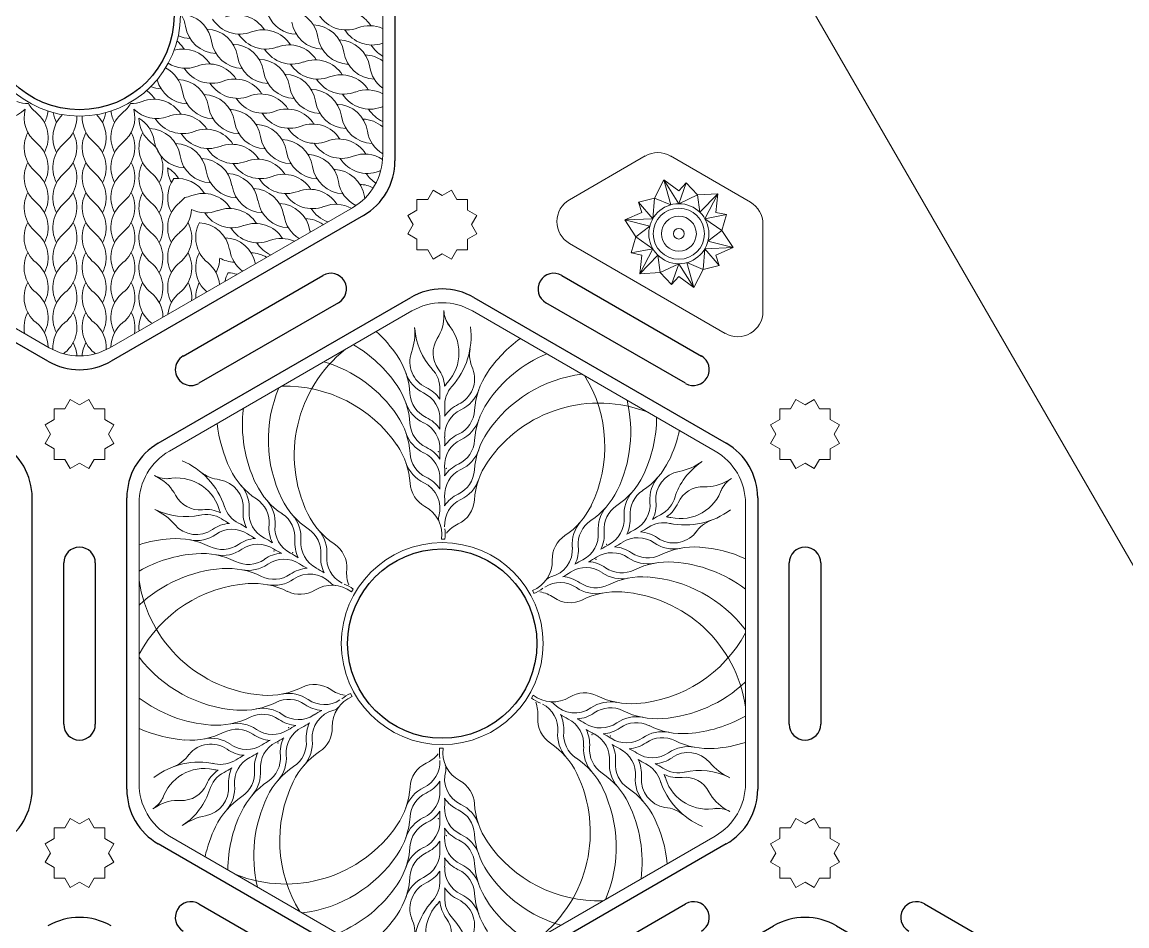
# Model space of a CAD drawing. Header units: millimetres. Extents: x -1250 to -350, y -300 to 300.
# Drawn here: x -890.6 to -759.2, y -8.9 to 98.6 of the extents above; entities that cross this region are included whole.
import ezdxf

# ---------------------------------------------------------------- set-up
doc = ezdxf.new("R2010")
doc.units = ezdxf.units.MM
doc.layers.get('0').update_dxf_attribs({"color": 1, "true_color": 0xff0000})
doc.layers.add('cut', color=1, linetype='Continuous', lineweight=20, true_color=0xff0000)
doc.layers.add('Vector Engrave', color=5, linetype='Continuous', lineweight=0, true_color=0x0000ff)

msp = doc.modelspace()

# ---------------------------------------------------------------- linework, layer by layer
for p, q in [((-846.25, 116.71), (-846.25, 82.07)), ((-887.5, 58.25), (-917.5, 75.57)), ((-850, 75.57), (-880, 58.25)), ((-871.43, 58.87), (-854.82, 68.46)), ((-826.43, 68.46), (-809.82, 58.87)), ((-874.38, 48.51), (-844.38, 65.83)), ((-836.88, 65.83), (-806.88, 48.51)), ((-852.95, 65.21), (-869.55, 55.63)), ((-811.7, 55.63), (-828.3, 65.21)), ((-889.38, 7.37), (-889.38, 42.02)), ((-878.12, 7.37), (-878.12, 42.02)), ((-803.13, 42.02), (-803.13, 7.37)), ((-885.62, 15.11), (-885.62, 34.28)), ((-881.88, 34.28), (-881.88, 15.11)), ((-799.38, 15.11), (-799.38, 34.28)), ((-795.62, 34.28), (-795.62, 15.11)), ((-844.38, -16.44), (-874.38, 0.88)), ((-806.88, 0.88), (-836.88, -16.44)), ((-869.55, -6.24), (-852.95, -15.82)), ((-828.3, -15.82), (-811.7, -6.24)), ((-783.3, -6.24), (-766.7, -15.82)), ((-831.25, -26.18), (-801.25, -8.86)), ((-793.75, -8.86), (-763.75, -26.18))]:
    msp.add_line(p, q)
for centre in [(-883.75, 99.39), (-840.63, 24.69)]:
    msp.add_circle(centre, 11.25)
for centre, radius, start, end in [((-853.75, 82.07), 7.5, 300, 0), ((-853.89, 66.83), 1.88, 300, 120), ((-827.36, 66.83), 1.88, 60, 240), ((-840.63, 59.34), 7.5, 60, 120), ((-883.75, 64.75), 7.5, 240, 300), ((-870.49, 57.25), 1.88, 120, 300), ((-810.76, 57.25), 1.88, 240, 60), ((-896.88, 42.02), 7.5, 0, 60), ((-870.63, 42.02), 7.5, 120, 180), ((-810.63, 42.02), 7.5, 0, 60), ((-883.75, 34.28), 1.88, 0, 180), ((-797.5, 34.28), 1.88, 0, 180), ((-883.75, 15.11), 1.88, 180, 0), ((-797.5, 15.11), 1.88, 180, 0), ((-896.88, 7.37), 7.5, 300, 0), ((-870.63, 7.37), 7.5, 180, 240), ((-810.63, 7.37), 7.5, 300, 0), ((-870.49, -7.86), 1.88, 60, 240), ((-810.76, -7.86), 1.88, 300, 120), ((-784.24, -7.86), 1.88, 60, 240), ((-883.75, -15.36), 7.5, 60, 120), ((-797.5, -15.36), 7.5, 60, 120)]:
    msp.add_arc(centre, radius, start, end)
at = {"layer": 'cut'}
for p, q in [((-825.57, 150.16), (-724.44, -25)), ((-825.5, 77.45), (-816.5, 82.65)), ((-813.5, 82.65), (-804, 77.16)), ((-842.36, 77.49), (-843.63, 77.49)), ((-843.63, 77.49), (-843.63, 76.22)), ((-841.72, 78.59), (-842.36, 77.49)), ((-840.63, 77.96), (-841.72, 78.59)), ((-839.53, 78.59), (-840.63, 77.96)), ((-838.89, 77.49), (-839.53, 78.59)), ((-837.63, 77.49), (-838.89, 77.49)), ((-837.63, 76.22), (-837.63, 77.49)), ((-843.63, 76.22), (-844.72, 75.59)), ((-836.53, 75.59), (-837.63, 76.22)), ((-844.72, 75.59), (-844.09, 74.49)), ((-837.16, 74.49), (-836.53, 75.59)), ((-844.09, 74.49), (-844.72, 73.39)), ((-836.53, 73.39), (-837.16, 74.49)), ((-802.5, 74.56), (-802.5, 64.17)), ((-844.72, 73.39), (-843.63, 72.76)), ((-843.63, 72.76), (-843.63, 71.49)), ((-837.63, 72.76), (-836.53, 73.39)), ((-837.63, 71.49), (-837.63, 72.76)), ((-825.5, 72.25), (-807, 61.57)), ((-843.63, 71.49), (-842.36, 71.49)), ((-842.36, 71.49), (-841.72, 70.39)), ((-841.72, 70.39), (-840.63, 71.03)), ((-840.63, 71.03), (-839.53, 70.39)), ((-839.53, 70.39), (-838.89, 71.49)), ((-838.89, 71.49), (-837.63, 71.49)), ((-885.48, 52.59), (-886.75, 52.59)), ((-886.75, 52.59), (-886.75, 51.32)), ((-884.85, 53.69), (-885.48, 52.59)), ((-883.75, 53.06), (-884.85, 53.69)), ((-882.65, 53.69), (-883.75, 53.06)), ((-882.02, 52.59), (-882.65, 53.69)), ((-880.75, 52.59), (-882.02, 52.59)), ((-880.75, 51.32), (-880.75, 52.59)), ((-799.23, 52.59), (-800.5, 52.59)), ((-800.5, 52.59), (-800.5, 51.32)), ((-798.6, 53.69), (-799.23, 52.59)), ((-797.5, 53.06), (-798.6, 53.69)), ((-796.4, 53.69), (-797.5, 53.06)), ((-795.77, 52.59), (-796.4, 53.69)), ((-794.5, 52.59), (-795.77, 52.59)), ((-794.5, 51.32), (-794.5, 52.59)), ((-886.75, 51.32), (-887.85, 50.69)), ((-879.65, 50.69), (-880.75, 51.32)), ((-800.5, 51.32), (-801.6, 50.69)), ((-793.4, 50.69), (-794.5, 51.32)), ((-887.85, 50.69), (-887.21, 49.59)), ((-880.29, 49.59), (-879.65, 50.69)), ((-801.6, 50.69), (-800.96, 49.59)), ((-794.04, 49.59), (-793.4, 50.69)), ((-887.21, 49.59), (-887.85, 48.49)), ((-879.65, 48.49), (-880.29, 49.59)), ((-800.96, 49.59), (-801.6, 48.49)), ((-793.4, 48.49), (-794.04, 49.59)), ((-887.85, 48.49), (-886.75, 47.86)), ((-886.75, 47.86), (-886.75, 46.59)), ((-880.75, 47.86), (-879.65, 48.49)), ((-880.75, 46.59), (-880.75, 47.86)), ((-801.6, 48.49), (-800.5, 47.86)), ((-800.5, 47.86), (-800.5, 46.59)), ((-794.5, 47.86), (-793.4, 48.49)), ((-794.5, 46.59), (-794.5, 47.86)), ((-886.75, 46.59), (-885.48, 46.59)), ((-885.48, 46.59), (-884.85, 45.49)), ((-884.85, 45.49), (-883.75, 46.13)), ((-883.75, 46.13), (-882.65, 45.49)), ((-882.65, 45.49), (-882.02, 46.59)), ((-882.02, 46.59), (-880.75, 46.59)), ((-800.5, 46.59), (-799.23, 46.59)), ((-799.23, 46.59), (-798.6, 45.49)), ((-798.6, 45.49), (-797.5, 46.13)), ((-797.5, 46.13), (-796.4, 45.49)), ((-796.4, 45.49), (-795.77, 46.59)), ((-795.77, 46.59), (-794.5, 46.59)), ((-885.48, 2.8), (-886.75, 2.8)), ((-886.75, 2.8), (-886.75, 1.53)), ((-884.85, 3.89), (-885.48, 2.8)), ((-883.75, 3.26), (-884.85, 3.89)), ((-882.65, 3.89), (-883.75, 3.26)), ((-882.02, 2.8), (-882.65, 3.89)), ((-880.75, 2.8), (-882.02, 2.8)), ((-880.75, 1.53), (-880.75, 2.8)), ((-799.23, 2.8), (-800.5, 2.8)), ((-800.5, 2.8), (-800.5, 1.53)), ((-798.6, 3.89), (-799.23, 2.8)), ((-797.5, 3.26), (-798.6, 3.89)), ((-796.4, 3.89), (-797.5, 3.26)), ((-795.77, 2.8), (-796.4, 3.89)), ((-794.5, 2.8), (-795.77, 2.8)), ((-794.5, 1.53), (-794.5, 2.8)), ((-886.75, 1.53), (-887.85, 0.89)), ((-879.65, 0.89), (-880.75, 1.53)), ((-800.5, 1.53), (-801.6, 0.89)), ((-793.4, 0.89), (-794.5, 1.53)), ((-887.85, 0.89), (-887.21, -0.2)), ((-880.29, -0.2), (-879.65, 0.89)), ((-801.6, 0.89), (-800.96, -0.2)), ((-794.04, -0.2), (-793.4, 0.89)), ((-887.21, -0.2), (-887.85, -1.3)), ((-887.85, -1.3), (-886.75, -1.94)), ((-880.75, -1.94), (-879.65, -1.3)), ((-879.65, -1.3), (-880.29, -0.2)), ((-800.96, -0.2), (-801.6, -1.3)), ((-801.6, -1.3), (-800.5, -1.94)), ((-794.5, -1.94), (-793.4, -1.3)), ((-793.4, -1.3), (-794.04, -0.2)), ((-886.75, -1.94), (-886.75, -3.2)), ((-880.75, -3.2), (-880.75, -1.94)), ((-800.5, -1.94), (-800.5, -3.2)), ((-794.5, -3.2), (-794.5, -1.94)), ((-886.75, -3.2), (-885.48, -3.2)), ((-885.48, -3.2), (-884.85, -4.3)), ((-884.85, -4.3), (-883.75, -3.67)), ((-883.75, -3.67), (-882.65, -4.3)), ((-882.65, -4.3), (-882.02, -3.2)), ((-882.02, -3.2), (-880.75, -3.2)), ((-800.5, -3.2), (-799.23, -3.2)), ((-799.23, -3.2), (-798.6, -4.3)), ((-798.6, -4.3), (-797.5, -3.67)), ((-797.5, -3.67), (-796.4, -4.3)), ((-796.4, -4.3), (-795.77, -3.2)), ((-795.77, -3.2), (-794.5, -3.2))]:
    msp.add_line(p, q, dxfattribs=at)
for centre, start, end in [((-815, 80.05), 60, 120), ((-824, 74.85), 120, 240), ((-805.5, 74.56), 0, 60), ((-805.5, 64.17), 240, 0)]:
    msp.add_arc(centre, 3, start, end, dxfattribs=at)
at = {"layer": 'Vector Engrave'}
for p, q in [((-847.71, 82.74), (-847.71, 116.04)), ((-814.3, 79.81), (-815.38, 77.65)), ((-812.5, 78.49), (-814.3, 79.81)), ((-814.3, 79.81), (-813.47, 76.84)), ((-814.3, 79.81), (-812.5, 76.98)), ((-811.65, 79.45), (-812.5, 78.49)), ((-812.5, 76.98), (-811.65, 79.45)), ((-810.27, 78.02), (-811.65, 79.45)), ((-815.38, 77.65), (-817.3, 77.17)), ((-815.38, 77.65), (-815.59, 75.19)), ((-813.47, 76.84), (-815.38, 77.65)), ((-810.27, 78.02), (-812.5, 76.98)), ((-807.86, 78.17), (-810.27, 78.02)), ((-810.01, 75.96), (-810.27, 78.02)), ((-807.86, 78.17), (-810.01, 75.96)), ((-807.86, 78.17), (-809.41, 75.19)), ((-808.1, 75.95), (-807.86, 78.17)), ((-916.19, 76.5), (-887.35, 59.86)), ((-880.15, 59.86), (-851.31, 76.5)), ((-817.3, 77.17), (-816.9, 75.95)), ((-815.59, 75.19), (-817.3, 77.17)), ((-816.9, 75.95), (-818.94, 75.05)), ((-818.94, 75.05), (-815.59, 75.19)), ((-818.94, 75.05), (-817.61, 73.03)), ((-818.94, 75.05), (-815.96, 74.29)), ((-809.41, 75.19), (-806.85, 75.69)), ((-807.39, 73.79), (-809.41, 75.19)), ((-806.85, 75.69), (-808.1, 75.95)), ((-807.39, 73.79), (-806.85, 75.69)), ((-815.96, 74.29), (-817.61, 73.03)), ((-809.04, 72.53), (-807.39, 73.79)), ((-806.06, 71.77), (-807.39, 73.79)), ((-817.61, 73.03), (-818.16, 71.13)), ((-817.61, 73.03), (-815.59, 71.63)), ((-806.06, 71.77), (-809.04, 72.53)), ((-815.59, 71.63), (-818.16, 71.13)), ((-818.16, 71.13), (-816.9, 70.87)), ((-817.14, 68.65), (-815.59, 71.63)), ((-809.62, 69.17), (-809.41, 71.63)), ((-806.06, 71.77), (-809.41, 71.63)), ((-809.41, 71.63), (-807.7, 69.65)), ((-808.1, 70.87), (-806.06, 71.77)), ((-816.9, 70.87), (-817.14, 68.65)), ((-817.14, 68.65), (-814.99, 70.86)), ((-814.99, 70.86), (-814.73, 68.8)), ((-814.73, 68.8), (-812.5, 69.84)), ((-812.5, 69.84), (-813.36, 67.37)), ((-810.7, 67.01), (-812.5, 69.84)), ((-810.7, 67.01), (-811.54, 69.97)), ((-811.54, 69.97), (-809.62, 69.17)), ((-809.62, 69.17), (-807.7, 69.65)), ((-807.7, 69.65), (-808.1, 70.87)), ((-817.14, 68.65), (-814.73, 68.8)), ((-814.73, 68.8), (-813.36, 67.37)), ((-813.36, 67.37), (-812.5, 68.33)), ((-812.5, 68.33), (-810.7, 67.01)), ((-810.7, 67.01), (-809.62, 69.17)), ((-844.23, 64.23), (-873.06, 47.58)), ((-840.42, 63.76), (-840.43, 64.3)), ((-808.19, 47.58), (-837.02, 64.23)), ((-874.35, 44.4), (-874.82, 44.67)), ((-806.69, 44.05), (-806.23, 44.32)), ((-876.66, 41.34), (-876.66, 8.05)), ((-804.59, 8.05), (-804.59, 41.34)), ((-840.72, 37.12), (-840.31, 37.11)), ((-851.43, 30.83), (-851.22, 31.17)), ((-829.91, 30.99), (-829.72, 30.63)), ((-851.34, 18.4), (-851.53, 18.76)), ((-829.82, 18.56), (-830.03, 18.22)), ((-840.53, 12.27), (-840.94, 12.28)), ((-874.56, 5.34), (-875.02, 5.06)), ((-806.9, 4.98), (-806.43, 4.72)), ((-873.06, 1.81), (-844.23, -14.84)), ((-837.02, -14.84), (-808.19, 1.81))]:
    msp.add_line(p, q, dxfattribs=at)
for centre, radius in [((-883.75, 99.39), 12), ((-812.5, 73.41), 3.57), ((-812.5, 73.41), 3.04), ((-812.5, 73.41), 2.08), ((-812.5, 73.41), 0.637), ((-840.63, 24.69), 12)]:
    msp.add_circle(centre, radius, dxfattribs=at)
for centre, radius, start, end in [((-874.93, 97.49), 3.82, 8.7546, 29.8627), ((-871.84, 95.7), 3.82, 8.7546, 74.6547), ((-864.69, 100.95), 3.82, 212.1782, 291.2454), ((-865.01, 95.61), 3.82, 32.1782, 111.2454), ((-857.82, 100.93), 3.82, 203.7523, 267.8218), ((-854.73, 99.15), 3.82, 188.7546, 267.8218), ((-859.2, 96.2), 3.82, 8.7546, 56.5611), ((-852.05, 101.45), 3.82, 212.1782, 291.2454), ((-852.36, 96.11), 3.82, 32.1782, 59.194), ((-867.37, 98.65), 3.82, 188.7546, 267.8218), ((-868.75, 93.92), 3.82, 8.7546, 87.8218), ((-861.92, 93.83), 3.82, 32.1782, 111.2454), ((-856.11, 94.42), 3.82, 8.7546, 87.8218), ((-848.96, 99.66), 3.82, 212.1782, 289.0337), ((-849.28, 94.32), 3.82, 65.8306, 111.2454), ((-874.56, 93.34), 3.82, 32.1782, 50.9881), ((-870.46, 100.43), 3.82, 246.2106, 267.8218), ((-864.28, 96.87), 3.82, 188.7546, 267.8218), ((-865.66, 92.14), 3.82, 8.7546, 87.8218), ((-861.6, 99.17), 3.82, 212.1782, 291.2454), ((-851.64, 97.36), 3.82, 188.7546, 267.8218), ((-853.02, 92.63), 3.82, 8.7546, 87.8218), ((-871.47, 91.55), 3.82, 32.1782, 105.5015), ((-858.51, 97.39), 3.82, 212.1782, 291.2454), ((-858.83, 92.04), 3.82, 32.1782, 111.2454), ((-848.55, 95.58), 3.82, 188.7546, 267.8218), ((-849.93, 90.85), 3.82, 54.5696, 87.8218), ((-845.87, 97.88), 3.82, 212.1782, 241.1896), ((-871.15, 96.89), 3.82, 237.5616, 291.2454), ((-868.38, 89.77), 3.82, 32.1782, 111.2454), ((-861.19, 95.08), 3.82, 188.7546, 267.8218), ((-862.57, 90.35), 3.82, 8.7546, 87.8218), ((-855.42, 95.6), 3.82, 212.1782, 291.2454), ((-855.74, 90.26), 3.82, 32.1782, 111.2454), ((-875.29, 89.73), 3.82, 8.7546, 62.4384), ((-868.06, 95.11), 3.82, 212.1782, 291.2454), ((-858.1, 93.3), 3.82, 188.7546, 267.8218), ((-859.48, 88.57), 3.82, 8.7546, 87.8218), ((-852.65, 88.48), 3.82, 32.1782, 111.2454), ((-845.46, 93.8), 3.82, 188.7546, 233.9293), ((-873.91, 94.46), 3.82, 249.0119, 267.8218), ((-870.82, 92.67), 3.82, 194.4985, 267.8218), ((-872.2, 87.94), 3.82, 8.7546, 87.8218), ((-864.97, 93.32), 3.82, 212.1782, 291.2454), ((-865.29, 87.98), 3.82, 32.1782, 111.2454), ((-855.01, 91.52), 3.82, 188.7546, 267.8218), ((-852.33, 93.82), 3.82, 212.1782, 291.2454), ((-874.92, 85.58), 3.82, 32.1782, 111.2454), ((-878.01, 87.36), 3.82, 32.1782, 53.7894), ((-867.73, 90.89), 3.82, 188.7546, 267.8218), ((-869.11, 86.16), 3.82, 8.7546, 87.8218), ((-861.88, 91.54), 3.82, 212.1782, 291.2454), ((-862.2, 86.2), 3.82, 32.1782, 111.2454), ((-856.39, 86.79), 3.82, 8.7546, 87.8218), ((-849.24, 92.03), 3.82, 212.1782, 291.2454), ((-849.56, 86.69), 3.82, 61.0363, 111.2454), ((-892.9, 90.92), 3.82, 248.7546, 314.6547), ((-889.81, 92.7), 3.82, 248.7546, 269.8627), ((-886.51, 87.23), 3.82, 165.3453, 231.2454), ((-886.51, 90.8), 3.82, 210.1373, 231.2454), ((-880.99, 90.8), 3.82, 308.7546, 329.8627), ((-880.99, 87.23), 3.82, 308.7546, 14.6547), ((-877.69, 92.7), 3.82, 270.1373, 291.2454), ((-874.6, 90.92), 3.82, 225.3453, 291.2454), ((-864.64, 89.11), 3.82, 188.7546, 267.8218), ((-866.02, 84.38), 3.82, 8.7546, 87.8218), ((-859.11, 84.41), 3.82, 32.1782, 111.2454), ((-851.92, 89.73), 3.82, 188.7546, 267.8218), ((-853.3, 85), 3.82, 8.7546, 87.8218), ((-846.15, 90.25), 3.82, 212.1782, 245.9776), ((-846.47, 84.91), 3.82, 108.8918, 111.2454), ((-891.3, 84.84), 3.82, 332.1782, 51.2454), ((-891.3, 88.4), 3.82, 332.1782, 353.7894), ((-883.1, 84.84), 3.82, 134.4985, 207.8218), ((-883.1, 88.4), 3.82, 189.0119, 207.8218), ((-887.89, 87.23), 3.82, 308.7546, 2.4384), ((-879.61, 87.23), 3.82, 177.5616, 231.2454), ((-884.4, 84.84), 3.82, 332.1782, 45.5015), ((-884.4, 88.4), 3.82, 332.1782, 350.9881), ((-876.2, 84.84), 3.82, 128.7546, 207.8218), ((-876.2, 88.4), 3.82, 186.2106, 207.8218), ((-872.86, 87.23), 3.82, 181.1807, 231.2454), ((-878.66, 83.88), 3.82, 8.7546, 58.8193), ((-871.51, 89.13), 3.82, 212.1782, 291.2454), ((-871.83, 83.79), 3.82, 32.1782, 111.2454), ((-861.55, 87.32), 3.82, 188.7546, 267.8218), ((-858.8, 89.76), 3.82, 212.1782, 291.2454), ((-848.83, 87.95), 3.82, 188.7546, 267.8218), ((-850.21, 83.22), 3.82, 49.1281, 87.8218), ((-886.51, 83.66), 3.82, 152.1782, 231.2454), ((-887.89, 83.66), 3.82, 308.7546, 27.8218), ((-879.61, 83.66), 3.82, 152.1782, 231.2454), ((-880.99, 83.66), 3.82, 308.7546, 27.8218), ((-872.86, 83.66), 3.82, 152.1782, 231.2454), ((-875.57, 82.1), 3.82, 8.7546, 87.8218), ((-868.74, 82.01), 3.82, 32.1782, 111.2454), ((-862.93, 82.6), 3.82, 8.7546, 87.8218), ((-855.71, 87.97), 3.82, 212.1782, 291.2454), ((-856.03, 82.63), 3.82, 32.1782, 111.2454), ((-845.74, 86.17), 3.82, 188.7546, 239.0608), ((-891.3, 81.27), 3.82, 332.1782, 51.2454), ((-883.1, 81.27), 3.82, 128.7546, 207.8218), ((-884.4, 81.27), 3.82, 332.1782, 51.2454), ((-876.2, 81.27), 3.82, 128.7546, 207.8218), ((-877.65, 81.27), 3.82, 332.1782, 51.2454), ((-871.11, 85.05), 3.82, 188.7546, 267.8218), ((-872.48, 80.32), 3.82, 8.7546, 87.8218), ((-868.42, 87.35), 3.82, 212.1782, 291.2454), ((-858.46, 85.54), 3.82, 188.7546, 267.8218), ((-859.84, 80.81), 3.82, 8.7546, 87.8218), ((-852.62, 86.19), 3.82, 212.1782, 291.2454), ((-852.94, 80.85), 3.82, 32.1782, 111.2454), ((-865.33, 85.57), 3.82, 212.1782, 291.2454), ((-865.65, 80.22), 3.82, 32.1782, 111.2454), ((-855.37, 83.76), 3.82, 188.7546, 267.8218), ((-856.75, 79.03), 3.82, 8.7546, 87.8218), ((-854.92, 82.74), 7.21, 300, 0), ((-849.85, 79.06), 3.82, 56.3215, 111.2454), ((-886.51, 80.1), 3.82, 152.1782, 231.2454), ((-887.89, 80.1), 3.82, 308.7546, 27.8218), ((-879.61, 80.1), 3.82, 152.1782, 231.2454), ((-880.99, 80.1), 3.82, 308.7546, 27.8218), ((-872.86, 80.1), 3.82, 152.1782, 231.2454), ((-868.02, 83.26), 3.82, 188.7546, 267.8218), ((-869.4, 78.53), 3.82, 8.7546, 87.8218), ((-862.25, 83.78), 3.82, 212.1782, 291.2454), ((-862.56, 78.44), 3.82, 32.1782, 111.2454), ((-849.53, 84.4), 3.82, 212.1782, 291.2454), ((-891.3, 77.7), 3.82, 332.1782, 51.2454), ((-883.1, 77.7), 3.82, 128.7546, 207.8218), ((-884.4, 77.7), 3.82, 332.1782, 51.2454), ((-876.2, 77.7), 3.82, 128.7546, 207.8218), ((-877.65, 77.7), 3.82, 332.1782, 51.2454), ((-869.45, 81.27), 3.82, 180.3669, 207.8218), ((-875.21, 77.95), 3.82, 32.1782, 59.6331), ((-864.93, 81.48), 3.82, 188.7546, 267.8218), ((-866.31, 76.75), 3.82, 8.7546, 87.8218), ((-859.48, 76.65), 3.82, 32.1782, 111.2454), ((-852.28, 81.98), 3.82, 188.7546, 267.8218), ((-853.66, 77.25), 3.82, 8.7546, 87.8218), ((-846.44, 82.62), 3.82, 212.1782, 236.9564), ((-846.76, 77.28), 3.82, 108.1121, 111.2454), ((-869.45, 77.7), 3.82, 143.7523, 207.8218), ((-872.12, 76.16), 3.82, 32.1782, 96.2477), ((-861.84, 79.7), 3.82, 188.7546, 267.8218), ((-859.16, 82), 3.82, 212.1782, 291.2454), ((-849.19, 80.19), 3.82, 188.7546, 243.6785), ((-850.57, 75.46), 3.82, 63.0436, 87.8218), ((-886.51, 76.53), 3.82, 152.1782, 231.2454), ((-887.89, 76.53), 3.82, 308.7546, 27.8218), ((-879.61, 76.53), 3.82, 152.1782, 231.2454), ((-880.99, 76.53), 3.82, 308.7546, 27.8218), ((-872.86, 76.53), 3.82, 152.1782, 231.2454), ((-874.24, 80.1), 3.82, 308.7546, 321.5953), ((-871.8, 81.5), 3.82, 278.4047, 291.2454), ((-869.03, 74.38), 3.82, 32.1782, 111.2454), ((-863.22, 74.97), 3.82, 8.7546, 87.8218), ((-856.07, 80.21), 3.82, 212.1782, 291.2454), ((-856.39, 74.87), 3.82, 32.1782, 111.2454), ((-846.11, 78.41), 3.82, 188.7546, 191.8879), ((-891.3, 74.13), 3.82, 332.1782, 51.2454), ((-883.1, 74.13), 3.82, 128.7546, 207.8218), ((-884.4, 74.13), 3.82, 332.1782, 51.2454), ((-876.2, 74.13), 3.82, 128.7546, 207.8218), ((-877.65, 74.13), 3.82, 332.1782, 51.2454), ((-869.45, 74.13), 3.82, 128.7546, 207.8218), ((-874.24, 76.53), 3.82, 308.7546, 356.5611), ((-868.71, 79.72), 3.82, 243.4389, 291.2454), ((-865.94, 72.59), 3.82, 32.1782, 111.2454), ((-858.75, 77.91), 3.82, 188.7546, 267.8218), ((-860.13, 73.18), 3.82, 8.7546, 87.8218), ((-852.98, 78.43), 3.82, 212.1782, 250.8719), ((-853.3, 73.09), 3.82, 60.9392, 111.2454), ((-865.62, 77.94), 3.82, 212.1782, 291.2454), ((-855.66, 76.13), 3.82, 188.7546, 238.9637), ((-857.04, 71.4), 3.82, 54.0224, 87.8218), ((-886.52, 72.96), 3.82, 152.1782, 231.2454), ((-887.88, 72.96), 3.82, 308.7546, 27.8218), ((-879.62, 72.96), 3.82, 152.1782, 231.2454), ((-880.98, 72.96), 3.82, 308.7546, 27.8218), ((-872.87, 72.96), 3.82, 152.1782, 231.2454), ((-874.23, 72.96), 3.82, 308.7546, 27.8218), ((-866.12, 72.96), 3.82, 152.1782, 231.2454), ((-869.68, 70.9), 3.82, 8.7546, 87.8218), ((-862.53, 76.15), 3.82, 212.1782, 291.2454), ((-862.85, 70.81), 3.82, 32.1782, 111.2454), ((-852.57, 74.35), 3.82, 188.7546, 191.1082), ((-891.3, 70.57), 3.82, 332.1782, 51.2454), ((-883.1, 70.57), 3.82, 128.7546, 207.8218), ((-884.4, 70.57), 3.82, 332.1782, 51.2454), ((-876.2, 70.57), 3.82, 128.7546, 207.8218), ((-877.65, 70.57), 3.82, 332.1782, 51.2454), ((-869.45, 70.57), 3.82, 128.7546, 207.8218), ((-866.59, 69.12), 3.82, 10.9663, 87.8218), ((-859.44, 74.37), 3.82, 212.1782, 245.4304), ((-859.76, 69.03), 3.82, 66.0707, 111.2454), ((-886.52, 69.39), 3.82, 152.1782, 231.2454), ((-887.88, 69.39), 3.82, 308.7546, 27.8218), ((-879.62, 69.39), 3.82, 152.1782, 231.2454), ((-880.98, 69.39), 3.82, 308.7546, 27.8218), ((-872.87, 69.39), 3.82, 152.1782, 231.2454), ((-874.23, 69.39), 3.82, 308.7546, 27.8218), ((-866.12, 69.39), 3.82, 152.1782, 229.0337), ((-862.12, 72.07), 3.82, 188.7546, 234.1694), ((-863.5, 67.34), 3.82, 58.8104, 87.8218), ((-891.3, 67), 3.82, 332.1782, 51.2454), ((-883.1, 67), 3.82, 128.7546, 207.8218), ((-884.4, 67), 3.82, 332.1782, 51.2454), ((-876.2, 67), 3.82, 128.7546, 207.8218), ((-877.65, 67), 3.82, 332.1782, 51.2454), ((-869.45, 67), 3.82, 128.7546, 207.8218), ((-870.9, 67), 3.82, 5.8306, 51.2454), ((-870.9, 70.57), 3.82, 332.1782, 359.194), ((-865.21, 73.85), 3.82, 240.806, 267.8218), ((-862.7, 67), 3.82, 152.1852, 168.4373), ((-862.7, 70.57), 3.82, 207.5472, 207.8218), ((-869.31, 66.75), 3.82, 32.1782, 32.4528), ((-866.23, 64.96), 3.82, 71.5627, 87.8148), ((-886.52, 65.83), 3.82, 152.1782, 231.2454), ((-887.88, 65.83), 3.82, 308.7546, 27.8218), ((-879.62, 65.83), 3.82, 152.1782, 231.2454), ((-880.98, 65.83), 3.82, 308.7546, 27.8218), ((-872.87, 65.83), 3.82, 152.1782, 231.2454), ((-874.23, 65.83), 3.82, 354.5696, 27.8218), ((-866.12, 65.83), 3.82, 152.1782, 181.1896), ((-891.3, 63.43), 3.82, 332.1782, 51.2454), ((-883.1, 63.43), 3.82, 128.7546, 207.8218), ((-884.4, 63.43), 3.82, 332.1782, 51.2454), ((-876.2, 63.43), 3.82, 128.7546, 207.8218), ((-877.65, 63.43), 3.82, 1.0363, 51.2454), ((-869.45, 63.43), 3.82, 128.7546, 173.9293), ((-840.63, 57.99), 7.21, 60, 120), ((-886.52, 62.26), 3.82, 152.1782, 190.8719), ((-887.88, 62.26), 3.82, 308.7546, 27.8218), ((-879.62, 62.26), 3.82, 152.1782, 231.2454), ((-880.98, 62.26), 3.82, 349.1281, 27.8218), ((-872.87, 62.26), 3.82, 152.1782, 185.9776), ((-845.42, 63.67), 5, 327.2095, 0.9548), ((-837.43, 64.35), 3, 180.9548, 218.4342), ((-891.3, 59.87), 3.82, 0.9392, 51.2454), ((-883.1, 59.87), 3.82, 128.7546, 183.6785), ((-884.4, 59.87), 3.82, 356.3215, 51.2454), ((-876.2, 59.87), 3.82, 128.7546, 179.0608), ((-877.65, 59.87), 3.82, 48.8918, 51.2454), ((-859.24, 49.95), 16, 34.1168, 47.6794), ((-850.88, 61.65), 7, 340.4644, 5.173), ((-835.92, 62.7), 8, 184.0313, 222.655), ((-843.87, 59.23), 5.23, 317.8952, 42.1729), ((-846.2, 61.24), 9, 318.2345, 7.0237), ((-887.88, 58.69), 3.82, 3.0436, 27.8218), ((-879.62, 58.69), 3.82, 152.1782, 176.9564), ((-838.53, 59.24), 3.19, 146.9891, 216.4403), ((-822.01, 47.95), 16, 125.673, 145.8832), ((-883.75, 66.1), 7.21, 240, 300), ((-883.1, 56.3), 3.82, 128.7546, 131.8879), ((-884.4, 56.3), 3.82, 48.1121, 51.2454), ((-842.22, 47.11), 16, 128.2789, 205.8832), ((-859.24, 46.39), 16, 34.1168, 59.7512), ((-841.1, 58.18), 3.37, 160.4644, 244.7782), ((-833.38, 59.08), 4, 170.4716, 205.4863), ((-822.01, 44.39), 16, 112.808, 145.8832), ((-859.24, 42.84), 16, 34.1168, 73.5336), ((-853.45, 53.88), 9, 3.4644, 34.1168), ((-841.1, 58.18), 4.08, 199.214, 244.7782), ((-844.28, 55), 3.37, 356.8622, 44.9341), ((-844.28, 55), 3.95, 4.3063, 36.4403), ((-840.15, 56.18), 3.37, 295.2218, 20.5356), ((-827.8, 51.88), 9, 145.8832, 176.5356), ((-822.01, 40.84), 16, 97.1522, 145.8832), ((-837.3, 48.11), 16, 334.1168, 31.8027), ((-859.24, 39.28), 16, 34.1168, 91.8027), ((-853.45, 50.32), 9, 3.4644, 34.1168), ((-836.97, 53), 4.08, 137.8952, 145.6964), ((-836.97, 53), 3.37, 137.8952, 183.1378), ((-843.87, 59.23), 5.93, 317.8952, 320.7231), ((-845.3, 48.89), 16, 157.1522, 205.8832), ((-841.1, 54.62), 3.37, 183.4644, 244.7782), ((-844.28, 51.44), 3.37, 356.8622, 64.7782), ((-844.28, 51.44), 4.08, 34.3036, 64.7782), ((-831.43, 54.29), 9.5, 176.8622, 183.3428), ((-840.15, 56.18), 4.08, 295.2218, 340.786), ((-848.38, 50.67), 16, 172.808, 205.8832), ((-841.1, 54.62), 4.08, 199.214, 244.7782), ((-836.97, 49.44), 4.08, 115.2218, 145.6964), ((-849.82, 52.29), 9.5, 356.6572, 3.1378), ((-827.8, 48.32), 9, 145.8832, 176.5356), ((-822.01, 37.28), 16, 68.2789, 145.8832), ((-834.22, 49.89), 16, 334.1168, 13.5336), ((-853.44, 46.76), 9, 3.4644, 34.1168), ((-844.27, 47.88), 4.08, 34.3036, 64.7782), ((-831.42, 50.74), 9.5, 176.8622, 183.3428), ((-836.97, 49.44), 3.37, 115.2218, 183.1378), ((-840.15, 52.62), 3.37, 295.2218, 356.5356), ((-840.15, 52.62), 4.08, 295.2218, 340.786), ((-831.14, 51.67), 16, 334.1168, 359.7512), ((-851.45, 52.45), 16, 185.673, 205.8832), ((-841.1, 51.07), 3.37, 183.4644, 244.7782), ((-844.27, 47.88), 3.37, 356.8622, 64.7782), ((-828.06, 53.45), 16, 334.1168, 347.6794), ((-841.1, 51.07), 4.08, 199.214, 244.7782), ((-836.98, 45.88), 3.37, 115.2218, 183.1378), ((-836.98, 45.88), 4.08, 115.2218, 145.6964), ((-849.83, 48.74), 9.5, 356.6572, 3.1378), ((-840.15, 49.07), 3.37, 295.2218, 356.5356), ((-827.81, 44.76), 9, 145.8832, 176.5356), ((-869.46, 41.34), 7.21, 120, 180), ((-853.44, 43.21), 9, 3.4644, 34.1168), ((-841.09, 47.51), 3.37, 183.4644, 244.7782), ((-844.27, 44.33), 3.37, 356.8622, 64.7782), ((-844.27, 44.33), 4.08, 34.3036, 64.7782), ((-831.42, 47.18), 9.5, 176.8622, 183.3428), ((-840.15, 49.07), 4.08, 295.2218, 340.786), ((-811.79, 41.34), 7.21, 0, 60), ((-875.06, 38.14), 9, 18.2345, 67.0237), ((-841.09, 47.51), 4.08, 199.214, 244.7782), ((-836.98, 42.33), 4.08, 115.2218, 145.6964), ((-827.81, 41.21), 9, 145.8832, 176.5356), ((-821.77, 50.39), 9, 303.4644, 334.1168), ((-805.36, 39.62), 8, 124.0313, 162.655), ((-813.75, 52.05), 7, 280.4644, 305.173), ((-873.37, 47.29), 3, 240.9548, 278.4342), ((-866.78, 48.17), 4, 230.4716, 265.4863), ((-857.75, 49.39), 9, 205.8832, 236.5356), ((-849.83, 45.18), 9.5, 356.6572, 3.1378), ((-836.98, 42.33), 3.37, 115.2218, 183.1378), ((-840.16, 45.51), 3.37, 295.2218, 356.5356), ((-824.84, 48.61), 9, 303.4644, 334.1168), ((-811.87, 41.85), 3.37, 100.4644, 184.7782), ((-876.78, 40.03), 5, 27.2095, 60.9548), ((-872.16, 39.15), 5.23, 17.8952, 102.1729), ((-867.65, 40.85), 3.37, 355.2218, 80.5356), ((-867.65, 40.85), 4.08, 355.2218, 40.786), ((-854.67, 47.61), 9, 205.8832, 236.5356), ((-841.09, 43.96), 3.37, 183.4644, 241.7778), ((-844.27, 40.77), 3.37, 343.5415, 64.7782), ((-844.27, 40.77), 4.08, 34.3036, 64.7782), ((-831.42, 43.62), 9.5, 176.8622, 183.3428), ((-840.16, 45.51), 4.08, 295.2218, 340.786), ((-811.87, 41.85), 4.08, 139.214, 184.7782), ((-809.66, 40.15), 3.19, 86.9891, 156.4403), ((-809.27, 48.33), 5, 267.2095, 300.9548), ((-804.69, 41.75), 3, 120.9548, 158.4342), ((-869.49, 43.78), 3.19, 206.9891, 276.4403), ((-836.98, 38.77), 4.08, 115.2218, 145.6964), ((-849.83, 41.62), 9.5, 356.6572, 3.1378), ((-827.92, 46.83), 9, 303.4644, 334.1168), ((-814.94, 40.07), 4.08, 139.214, 184.7782), ((-814.94, 40.07), 3.37, 123.4644, 184.7782), ((-816.21, 43.01), 3.37, 296.8622, 344.9341), ((-812.34, 44.78), 5.23, 257.8952, 342.1729), ((-863.31, 42.01), 4.08, 197.8952, 205.6964), ((-872.16, 39.15), 5.93, 17.8952, 20.7231), ((-863.31, 42.01), 3.37, 197.8952, 243.1378), ((-864.57, 39.07), 3.37, 355.2218, 56.5356), ((-864.57, 39.07), 4.08, 355.2218, 40.786), ((-851.6, 45.83), 9, 205.8832, 236.5356), ((-844.48, 37.64), 3.8, 352.1403, 61.7778), ((-836.98, 38.77), 3.37, 115.2218, 183.1378), ((-840.16, 41.96), 3.37, 295.2218, 356.5356), ((-831, 45.05), 9, 303.4644, 334.1168), ((-818.02, 38.29), 4.08, 139.214, 184.7782), ((-818.02, 38.29), 3.37, 123.4644, 184.7782), ((-819.29, 41.23), 3.37, 296.8622, 4.7782), ((-819.29, 41.23), 4.08, 334.3036, 4.7782), ((-816.21, 43.01), 3.95, 304.3063, 336.4403), ((-877.75, 34.29), 7, 40.4644, 65.173), ((-871.18, 47.78), 8, 244.0313, 282.655), ((-868.69, 36.68), 3.37, 56.8622, 104.9341), ((-868.69, 36.68), 3.95, 64.3063, 96.4403), ((-861.66, 47.46), 9.5, 236.8622, 243.3428), ((-860.23, 40.23), 4.08, 175.2218, 205.6964), ((-860.23, 40.23), 3.37, 175.2218, 243.1378), ((-861.5, 37.29), 3.37, 355.2218, 56.5356), ((-861.5, 37.29), 4.08, 355.2218, 40.786), ((-848.52, 44.05), 9, 205.8832, 236.5356), ((-840.07, 39.53), 1, 163.5415, 203.2963), ((-822.37, 39.45), 3.37, 296.8622, 4.7782), ((-822.37, 39.45), 4.08, 334.3036, 4.7782), ((-810.39, 31.53), 9.5, 116.8622, 123.3428), ((-814.29, 35.68), 4.08, 77.8952, 85.6964), ((-811.77, 47.79), 9, 258.2345, 307.0237), ((-869.86, 41.02), 3.37, 220.4644, 304.7782), ((-865.61, 34.91), 4.08, 94.3036, 124.7782), ((-865.61, 34.91), 3.37, 56.8622, 124.7782), ((-869.12, 30.53), 9.5, 56.6572, 63.1378), ((-857.15, 38.45), 4.08, 175.2218, 205.6964), ((-857.15, 38.45), 3.37, 175.2218, 243.1378), ((-858.42, 35.51), 3.37, 355.2218, 56.5356), ((-858.42, 35.51), 4.08, 355.2218, 40.786), ((-844.48, 37.64), 4.2, 352.7867, 9.6331), ((-836.99, 35.22), 4.08, 115.2218, 140.5509), ((-821.1, 36.51), 4.08, 139.214, 184.7782), ((-821.1, 36.51), 3.37, 123.4644, 184.7782), ((-813.47, 29.75), 9.5, 116.8622, 123.3428), ((-821.33, 46.46), 9.5, 296.6572, 303.1378), ((-814.29, 35.68), 3.37, 77.8952, 123.1378), ((-812.34, 44.78), 5.93, 257.8952, 260.7231), ((-807.22, 35.61), 4, 110.4716, 145.4863), ((-871.81, 21.2), 16, 94.1168, 107.6794), ((-872.31, 28.18), 9, 63.4644, 94.1168), ((-869.86, 41.02), 4.08, 259.214, 304.7782), ((-862.53, 33.13), 4.08, 94.3036, 124.7782), ((-858.58, 45.68), 9.5, 236.8622, 243.3428), ((-866.05, 28.75), 9.5, 56.6572, 63.1378), ((-854.07, 36.67), 4.08, 175.2218, 205.6964), ((-854.07, 36.67), 3.37, 175.2218, 243.1378), ((-824.18, 34.73), 3.37, 123.4644, 181.7778), ((-825.44, 37.67), 3.37, 296.8622, 4.7782), ((-825.44, 37.67), 4.08, 334.3036, 4.7782), ((-817.37, 33.91), 3.37, 55.2218, 123.1378), ((-817.37, 33.91), 4.08, 55.2218, 85.6964), ((-813.12, 40.02), 3.37, 235.2218, 320.5356), ((-866.78, 39.25), 3.37, 243.4644, 304.7782), ((-866.78, 39.25), 4.08, 259.214, 304.7782), ((-862.53, 33.13), 3.37, 56.8622, 124.7782), ((-855.49, 43.91), 9.5, 236.8622, 243.3428), ((-855.34, 33.73), 3.37, 355.2218, 56.5356), ((-828.52, 35.89), 3.37, 283.5415, 4.7782), ((-828.52, 35.89), 4.08, 334.3036, 4.7782), ((-820.45, 32.13), 3.37, 55.2218, 123.1378), ((-816.55, 27.96), 9.5, 116.8622, 123.3428), ((-824.41, 44.68), 9.5, 296.6572, 303.1378), ((-820.45, 32.13), 4.08, 55.2218, 85.6964), ((-816.2, 38.25), 3.37, 235.2218, 296.5356), ((-813.12, 40.02), 4.08, 235.2218, 280.786), ((-810.67, 27.18), 9, 85.8832, 116.5356), ((-811.18, 20.2), 16, 65.673, 85.8832), ((-868.72, 19.42), 16, 94.1168, 119.7512), ((-869.23, 26.4), 9, 63.4644, 94.1168), ((-863.7, 37.47), 3.37, 243.4644, 304.7782), ((-859.45, 31.36), 4.08, 94.3036, 124.7782), ((-859.45, 31.36), 3.37, 56.8622, 124.7782), ((-862.97, 26.96), 9.5, 56.6572, 63.1378), ((-852.41, 42.13), 9.5, 236.8622, 243.3428), ((-851, 34.89), 4.08, 175.2218, 205.6964), ((-851, 34.89), 3.37, 175.2218, 243.1378), ((-831.35, 34.51), 3.8, 292.1403, 1.7778), ((-819.63, 26.18), 9.5, 116.8622, 123.3428), ((-827.49, 42.91), 9.5, 296.6572, 303.1378), ((-823.53, 30.36), 4.08, 55.2218, 85.6964), ((-816.2, 38.25), 4.08, 235.2218, 280.786), ((-813.75, 25.4), 9, 85.8832, 116.5356), ((-814.26, 18.42), 16, 52.808, 85.8832), ((-865.64, 17.65), 16, 94.1168, 133.5336), ((-866.15, 24.63), 9, 63.4644, 94.1168), ((-863.7, 37.47), 4.08, 259.214, 304.7782), ((-860.62, 35.7), 3.37, 243.4644, 304.7782), ((-856.37, 29.58), 4.08, 94.3036, 124.7782), ((-856.37, 29.58), 3.37, 43.5415, 124.7782), ((-859.89, 25.18), 9.5, 56.6572, 63.1378), ((-847.92, 33.11), 4.08, 175.2218, 200.5509), ((-830.57, 41.13), 9.5, 296.6572, 303.1378), ((-823.53, 30.36), 3.37, 55.2218, 123.1378), ((-819.28, 36.47), 4.08, 235.2218, 280.786), ((-819.28, 36.47), 3.37, 235.2218, 296.5356), ((-860.83, 34.52), 16, 188.2789, 265.8832), ((-862.56, 15.87), 16, 94.1168, 151.8027), ((-863.07, 22.85), 9, 63.4644, 94.1168), ((-860.62, 35.7), 4.08, 259.214, 304.7782), ((-853.76, 27.83), 3.8, 52.1403, 121.7778), ((-853.2, 32.59), 1, 223.5415, 263.2963), ((-853.76, 27.83), 4.2, 52.7867, 69.6331), ((-826.61, 28.58), 3.37, 55.2218, 123.1378), ((-827.5, 31.64), 1, 103.5415, 143.2963), ((-826.61, 28.58), 4.08, 55.2218, 85.6964), ((-822.36, 34.7), 3.37, 235.2218, 296.5356), ((-816.84, 23.63), 9, 85.8832, 116.5356), ((-817.34, 16.65), 16, 37.1522, 85.8832), ((-857.54, 33.92), 3.37, 243.4644, 301.7778), ((-831.35, 34.51), 4.2, 292.7867, 309.6331), ((-829.69, 26.81), 4.08, 55.2218, 80.5509), ((-822.36, 34.7), 4.08, 235.2218, 280.786), ((-819.92, 21.85), 9, 85.8832, 116.5356), ((-820.42, 14.87), 16, 8.2789, 85.8832), ((-825.44, 32.92), 3.37, 235.2218, 296.5356), ((-818.69, 33.52), 16, 274.1168, 331.8027), ((-863.91, 32.74), 16, 217.1522, 265.8832), ((-855.81, 16.47), 3.37, 55.2218, 116.5356), ((-815.61, 31.74), 16, 274.1168, 313.5336), ((-861.33, 27.54), 9, 265.8832, 296.5356), ((-858.89, 14.69), 4.08, 55.2218, 100.786), ((-851.56, 22.58), 4.08, 235.2218, 260.5509), ((-849.9, 14.88), 3.8, 112.1403, 181.7778), ((-849.9, 14.88), 4.2, 112.7867, 129.6331), ((-827.49, 21.56), 3.8, 232.1403, 301.7778), ((-823.71, 15.47), 3.37, 63.4644, 121.7778), ((-818.18, 26.54), 9, 243.4644, 274.1168), ((-866.99, 30.97), 16, 232.808, 265.8832), ((-864.41, 25.76), 9, 265.8832, 296.5356), ((-858.89, 14.69), 3.37, 55.2218, 116.5356), ((-854.64, 20.81), 4.08, 235.2218, 265.6964), ((-854.64, 20.81), 3.37, 235.2218, 303.1378), ((-853.75, 17.75), 1, 283.5415, 323.2963), ((-827.49, 21.56), 4.2, 232.7867, 249.6331), ((-833.33, 16.28), 4.08, 355.2218, 20.5509), ((-830.25, 14.5), 3.37, 355.2218, 63.1378), ((-828.05, 16.8), 1, 43.5415, 83.2963), ((-824.88, 19.81), 3.37, 223.5415, 304.7782), ((-820.63, 13.69), 4.08, 79.214, 124.7782), ((-867.5, 23.99), 9, 265.8832, 296.5356), ((-861.97, 12.92), 3.37, 55.2218, 116.5356), ((-861.97, 12.92), 4.08, 55.2218, 100.786), ((-857.72, 19.03), 3.37, 235.2218, 303.1378), ((-852.73, 13.5), 3.37, 103.5415, 184.7782), ((-850.68, 8.25), 9.5, 116.6572, 123.1378), ((-825.91, 15.66), 3.37, 175.2218, 236.5356), ((-830.25, 14.5), 4.08, 355.2218, 25.6964), ((-821.36, 24.2), 9.5, 236.6572, 243.1378), ((-824.88, 19.81), 4.08, 274.3036, 304.7782), ((-820.63, 13.69), 3.37, 63.4644, 124.7782), ((-817.55, 11.92), 4.08, 79.214, 124.7782), ((-815.1, 24.76), 9, 243.4644, 274.1168), ((-812.53, 29.97), 16, 274.1168, 299.7512), ((-870.07, 29.19), 16, 245.673, 265.8832), ((-865.05, 11.14), 3.37, 55.2218, 116.5356), ((-865.05, 11.14), 4.08, 55.2218, 100.786), ((-860.8, 17.26), 3.37, 235.2218, 303.1378), ((-857.72, 19.03), 4.08, 235.2218, 265.6964), ((-855.81, 11.72), 3.37, 116.8622, 184.7782), ((-853.76, 6.48), 9.5, 116.6572, 123.1378), ((-861.62, 23.2), 9.5, 296.8622, 303.3428), ((-852.73, 13.5), 4.08, 154.3036, 184.7782), ((-857.07, 14.66), 3.37, 303.4644, 1.7778), ((-827.18, 12.72), 3.37, 355.2218, 63.1378), ((-828.84, 7.25), 9.5, 56.8622, 63.3428), ((-821.8, 18.03), 3.37, 236.8622, 304.7782), ((-827.18, 12.72), 4.08, 355.2218, 25.6964), ((-818.28, 22.42), 9.5, 236.6572, 243.1378), ((-821.8, 18.03), 4.08, 274.3036, 304.7782), ((-817.55, 11.92), 3.37, 63.4644, 124.7782), ((-812.02, 22.99), 9, 243.4644, 274.1168), ((-870.58, 22.21), 9, 265.8832, 296.5356), ((-868.13, 9.37), 4.08, 55.2218, 100.786), ((-860.8, 17.26), 4.08, 235.2218, 265.6964), ((-856.84, 4.71), 9.5, 116.6572, 123.1378), ((-864.7, 21.42), 9.5, 296.8622, 303.3428), ((-855.81, 11.72), 4.08, 154.3036, 184.7782), ((-860.15, 12.88), 3.37, 303.4644, 4.7782), ((-860.15, 12.88), 4.08, 319.214, 4.7782), ((-822.83, 13.88), 4.08, 175.2218, 220.786), ((-822.83, 13.88), 3.37, 175.2218, 236.5356), ((-824.1, 10.94), 3.37, 355.2218, 63.1378), ((-825.76, 5.48), 9.5, 56.8622, 63.3428), ((-818.72, 16.26), 3.37, 236.8622, 304.7782), ((-814.47, 10.14), 4.08, 79.214, 124.7782), ((-814.47, 10.14), 3.37, 63.4644, 124.7782), ((-808.94, 21.21), 9, 243.4644, 274.1168), ((-868.13, 9.37), 3.37, 55.2218, 140.5356), ((-863.88, 15.48), 4.08, 235.2218, 265.6964), ((-863.88, 15.48), 3.37, 235.2218, 303.1378), ((-858.88, 9.94), 3.37, 116.8622, 184.7782), ((-850.25, 4.34), 9, 123.4644, 154.1168), ((-836.77, 11.75), 4.2, 172.7867, 189.6331), ((-836.77, 11.75), 3.8, 172.1403, 241.7778), ((-832.73, 5.34), 9, 25.8832, 56.5356), ((-819.75, 12.1), 4.08, 175.2218, 220.786), ((-819.75, 12.1), 3.37, 175.2218, 236.5356), ((-824.1, 10.94), 4.08, 355.2218, 25.6964), ((-815.2, 20.64), 9.5, 236.6572, 243.1378), ((-821.02, 9.16), 3.37, 355.2218, 63.1378), ((-818.72, 16.26), 4.08, 274.3036, 304.7782), ((-822.67, 3.71), 9.5, 56.8622, 63.3428), ((-811.39, 8.37), 4.08, 79.214, 124.7782), ((-809.44, 28.19), 16, 274.1168, 287.6794), ((-869.48, 1.6), 9, 78.2345, 127.0237), ((-874.03, 13.78), 4, 290.4716, 325.4863), ((-866.96, 13.71), 3.37, 257.8952, 303.1378), ((-861.96, 8.16), 3.37, 116.8622, 184.7782), ((-859.92, 2.93), 9.5, 116.6572, 123.1378), ((-867.78, 19.64), 9.5, 296.8622, 303.3428), ((-858.88, 9.94), 4.08, 154.3036, 184.7782), ((-863.23, 11.1), 3.37, 303.4644, 4.7782), ((-863.23, 11.1), 4.08, 319.214, 4.7782), ((-844.27, 10.62), 3.37, 295.2218, 3.1378), ((-844.26, 14.17), 4.08, 295.2218, 320.5509), ((-829.65, 3.56), 9, 25.8832, 56.5356), ((-816.68, 10.32), 4.08, 175.2218, 220.786), ((-816.68, 10.32), 3.37, 175.2218, 236.5356), ((-815.64, 14.48), 3.37, 236.8622, 304.7782), ((-821.02, 9.16), 4.08, 355.2218, 25.6964), ((-812.13, 18.86), 9.5, 236.6572, 243.1378), ((-815.64, 14.48), 4.08, 274.3036, 304.7782), ((-811.39, 8.37), 3.37, 40.4644, 124.7782), ((-803.5, 15.1), 7, 220.4644, 245.173), ((-868.91, 4.61), 5.23, 77.8952, 162.1729), ((-865.04, 6.38), 3.95, 124.3063, 156.4403), ((-865.04, 6.38), 3.37, 116.8622, 164.9341), ((-868.91, 4.61), 5.93, 77.8952, 80.7231), ((-866.96, 13.71), 4.08, 257.8952, 265.6964), ((-870.86, 17.86), 9.5, 296.8622, 303.3428), ((-861.96, 8.16), 4.08, 154.3036, 184.7782), ((-866.31, 9.32), 3.37, 303.4644, 4.7782), ((-866.31, 9.32), 4.08, 319.214, 4.7782), ((-853.33, 2.56), 9, 123.4644, 154.1168), ((-841.09, 7.43), 3.37, 115.2218, 176.5356), ((-836.98, 8.62), 3.37, 163.5415, 244.7782), ((-841.18, 9.85), 1, 343.5415, 23.2963), ((-839.03, 2.28), 16, 308.2789, 25.8832), ((-826.58, 1.78), 9, 25.8832, 56.5356), ((-817.94, 7.38), 3.37, 17.8952, 63.1378), ((-819.59, 1.93), 9.5, 56.8622, 63.3428), ((-812.56, 12.71), 3.37, 236.8622, 284.9341), ((-810.07, 1.61), 8, 64.0313, 102.655), ((-869.46, 8.05), 7.21, 180, 240), ((-871.59, 9.23), 3.19, 266.9891, 336.4403), ((-856.41, 0.78), 9, 123.4644, 154.1168), ((-843.95, 1.28), 16, 154.1168, 211.8027), ((-844.27, 10.62), 4.08, 295.2218, 325.6964), ((-831.42, 7.77), 9.5, 176.6572, 183.1378), ((-840.16, 5.43), 3.37, 3.4644, 61.7778), ((-813.6, 8.54), 4.08, 175.2218, 220.786), ((-813.6, 8.54), 3.37, 175.2218, 260.5356), ((-806.19, 11.25), 9, 198.2345, 247.0237), ((-809.09, 10.24), 5.93, 197.8952, 200.7231), ((-817.94, 7.38), 4.08, 17.8952, 25.6964), ((-812.56, 12.71), 3.95, 244.3063, 276.4403), ((-809.09, 10.24), 5.23, 197.8952, 282.1729), ((-811.76, 5.61), 3.19, 26.9891, 96.4403), ((-811.79, 8.05), 7.21, 300, 0), ((-875.89, 9.77), 8, 304.0313, 342.655), ((-869.38, 7.54), 3.37, 280.4644, 4.7782), ((-869.38, 7.54), 4.08, 319.214, 4.7782), ((-853.44, 8.18), 9, 325.8832, 356.5356), ((-841.09, 3.88), 4.08, 115.2218, 160.786), ((-841.09, 3.88), 3.37, 115.2218, 176.5356), ((-844.27, 7.06), 3.37, 295.2218, 3.1378), ((-835.95, 0.5), 16, 337.1522, 25.8832), ((-823.5, 0), 9, 25.8832, 56.5356), ((-804.47, 9.36), 5, 207.2095, 240.9548), ((-876.56, 7.64), 3, 300.9548, 338.4342), ((-871.98, 1.06), 5, 87.2095, 120.9548), ((-859.48, -1), 9, 123.4644, 154.1168), ((-847.03, -0.5), 16, 154.1168, 193.5336), ((-836.98, 8.62), 4.08, 214.3036, 244.7782), ((-849.83, 5.77), 9.5, 356.8622, 3.3428), ((-840.16, 1.88), 4.08, 19.214, 64.7782), ((-827.81, 6.18), 9, 183.4644, 214.1168), ((-832.87, -1.28), 16, 352.808, 25.8832), ((-867.5, -2.66), 7, 100.4644, 125.173), ((-850.11, -2.28), 16, 154.1168, 179.7512), ((-853.44, 4.63), 9, 325.8832, 356.5356), ((-841.1, 0.32), 4.08, 115.2218, 160.786), ((-844.27, 7.06), 4.08, 295.2218, 325.6964), ((-831.42, 4.21), 9.5, 176.6572, 183.1378), ((-836.98, 5.06), 3.37, 176.8622, 244.7782), ((-840.16, 1.88), 3.37, 3.4644, 64.7782), ((-814.47, 1.22), 4, 50.4716, 85.4863), ((-807.88, 2.1), 3, 60.9548, 98.4342), ((-853.19, -4.06), 16, 154.1168, 167.6794), ((-859.24, 12.11), 16, 248.2789, 325.8832), ((-841.1, 0.32), 3.37, 115.2218, 176.5356), ((-844.27, 3.51), 3.37, 295.2218, 3.1378), ((-836.98, 5.06), 4.08, 214.3036, 244.7782), ((-849.83, 2.21), 9.5, 356.8622, 3.3428), ((-829.8, -3.06), 16, 5.673, 25.8832), ((-836.98, 1.51), 3.37, 176.8622, 244.7782), ((-840.15, -1.68), 3.37, 3.4644, 64.7782), ((-840.15, -1.68), 4.08, 19.214, 64.7782), ((-827.81, 2.63), 9, 183.4644, 214.1168), ((-853.45, 1.07), 9, 325.8832, 356.5356), ((-841.1, -3.23), 4.08, 115.2218, 160.786), ((-844.28, -0.05), 3.37, 295.2218, 3.1378), ((-844.27, 3.51), 4.08, 295.2218, 325.6964), ((-831.42, 0.65), 9.5, 176.6572, 183.1378), ((-822.01, 10.11), 16, 214.1168, 271.8027), ((-859.24, 8.55), 16, 277.1522, 325.8832), ((-841.1, -3.23), 3.37, 115.2218, 176.5356), ((-836.98, 1.51), 4.08, 214.3036, 244.7782), ((-849.83, -1.35), 9.5, 356.8622, 3.3428), ((-844.28, -0.05), 4.08, 295.2218, 325.6964), ((-831.43, -2.9), 9.5, 176.6572, 183.1378), ((-836.97, -2.05), 3.37, 176.8622, 244.7782), ((-840.15, -5.23), 3.37, 3.4644, 64.7782), ((-840.15, -5.23), 4.08, 19.214, 64.7782), ((-827.8, -0.93), 9, 183.4644, 214.1168), ((-822.01, 6.55), 16, 214.1168, 253.5336), ((-853.45, -2.49), 9, 325.8832, 356.5356), ((-841.1, -6.79), 4.08, 115.2218, 160.786), ((-841.1, -6.79), 3.37, 115.2218, 200.5356), ((-844.28, -3.61), 3.37, 317.8952, 3.1378), ((-859.24, 5), 16, 292.808, 325.8832), ((-836.97, -2.05), 4.08, 214.3036, 244.7782), ((-849.82, -4.9), 9.5, 356.8622, 3.3428), ((-840.15, -8.79), 4.08, 19.214, 64.7782), ((-827.8, -4.49), 9, 183.4644, 214.1168), ((-835.05, -11.85), 9, 138.2345, 187.0237), ((-837.38, -9.84), 5.23, 137.8952, 222.1729), ((-837.38, -9.84), 5.93, 137.8952, 140.7231), ((-844.28, -3.61), 4.08, 317.8952, 325.6964), ((-836.97, -5.61), 3.95, 184.3063, 216.4403), ((-836.97, -5.61), 3.37, 176.8622, 224.9341), ((-840.15, -8.79), 3.37, 340.4644, 64.7782), ((-822.01, 3), 16, 214.1168, 239.7512), ((-859.24, 1.44), 16, 305.673, 325.8832), ((-847.88, -9.69), 4, 350.4716, 25.4863), ((-842.72, -9.85), 3.19, 326.9891, 36.4403), ((-845.33, -13.31), 8, 4.0313, 42.655)]:
    msp.add_arc(centre, radius, start, end, dxfattribs=at)
for p in [(-841.09, 47.51), (-840.16, 45.51), (-860.62, 35.7), (-858.42, 35.51), (-821.1, 36.51), (-822.36, 34.7), (-858.89, 14.69), (-822.83, 13.88), (-820.63, 13.69), (-860.15, 12.88), (-841.09, 3.88), (-840.16, 1.88)]:
    msp.add_point(p, dxfattribs=at)

doc.saveas('drawing.dxf')
